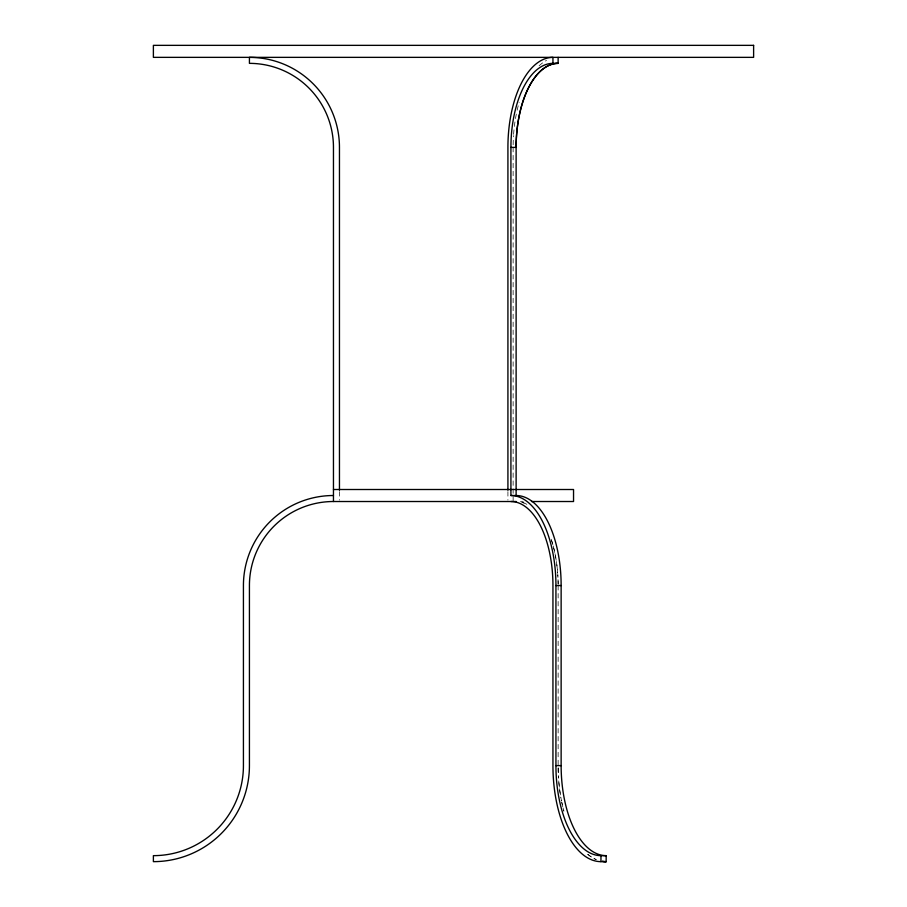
<?xml version="1.0" encoding="UTF-8"?>
<svg xmlns="http://www.w3.org/2000/svg" width="907" height="907" viewBox="0 0 907 907"><rect width="100%" height="100%" fill="white"/><g stroke="black" fill="none" stroke-linecap="round" stroke-linejoin="round"><path stroke-width="0.68" stroke-dasharray="4.54 3.4" d="M520.425 501.514L523.192 501.514M558.134 585.548L558.134 765.61A96.04 48.014 -90 0 0 558.542 778.149A96.04 48.014 90 0 1 558.145 767.005M513.124 147.388L513.124 501.514M507.92 491.605L507.92 500.097M339.456 491.605L339.456 500.097M513.135 144.769A90.031 45.021 -90 0 1 513.509 135.631M513.6 134.338A90.031 45.021 -90 0 1 516.548 112.933M517.137 110.235A90.031 45.021 -90 0 1 519.155 102.366M539.109 65.792A90.031 45.021 -90 0 1 546.49 60.418M522.693 502.557A84.034 42.017 90 0 1 527.001 504.383A84.034 42.017 -90 0 0 521.604 502.24M552.51 543.531A84.034 42.017 90 0 0 550.832 538.214A84.034 42.017 -90 0 1 556.331 561.161M553.179 545.935A84.034 42.017 90 0 1 557.68 573.224A84.034 42.017 -90 0 0 556.705 563.803M558.134 584.176A84.034 42.017 90 0 0 557.782 574.585A84.034 42.017 -90 0 1 558.134 584.176M587.781 854.337A96.04 48.014 90 0 0 596.171 859.553A96.04 48.014 -90 0 1 587.781 854.337M561.796 802.366A96.04 48.014 90 0 0 563.893 811.198A96.04 48.014 -90 0 1 561.796 802.366M560.798 797.151A96.04 48.014 90 0 0 561.535 801.074A96.04 48.014 -90 0 1 560.798 797.151M558.746 780.916A96.04 48.014 90 0 0 560.571 795.824A96.04 48.014 -90 0 1 558.746 780.916"/><path stroke-width="1.36" d="M510.924 147.388L516.117 147.388A84.034 42.017 -90 0 1 558.134 63.354A84.034 42.017 90 0 0 516.117 147.388L516.117 495.517A90.031 45.021 90 0 1 561.138 585.548L561.138 765.61A90.031 45.021 -90 0 0 606.159 855.652L606.159 861.65L600.956 861.65L600.956 855.652A90.031 45.021 -90 0 1 555.934 765.61L555.934 585.548A90.031 45.021 90 0 0 510.924 495.517L510.924 147.388A84.034 42.017 90 0 1 552.941 63.354L558.134 63.354L558.134 57.356M333.459 489.508L573.541 489.508L573.541 501.514L531.479 501.514M510.924 495.517L516.117 495.517M333.459 495.517A90.031 90.031 0 0 0 243.427 585.548L243.427 765.61A90.031 90.031 0 0 1 153.385 855.652L153.385 861.65A96.04 96.04 0 0 0 249.425 765.61L249.425 585.548A84.034 84.034 0 0 1 333.459 501.514L516.287 501.514M555.934 585.548L561.138 585.548M555.934 765.61L561.138 765.61M600.956 855.652L606.159 855.652M552.941 63.354L552.941 57.356A90.031 45.021 -90 0 0 507.92 147.388L507.92 490.188M339.456 490.188L339.456 147.388A90.031 90.031 0 0 0 249.425 57.356L249.425 63.354A84.034 84.034 0 0 1 333.459 147.388L333.459 501.514M600.956 861.65A96.04 48.014 -90 0 1 552.941 765.61L552.941 585.548A84.034 42.017 -90 0 0 510.924 501.514M753.615 45.35L153.385 45.35L153.385 57.356L753.615 57.356L753.615 45.35M602.384 861.355A96.04 48.014 90 0 0 606.159 861.65A96.04 48.014 -90 0 1 602.384 861.355"/></g></svg>
